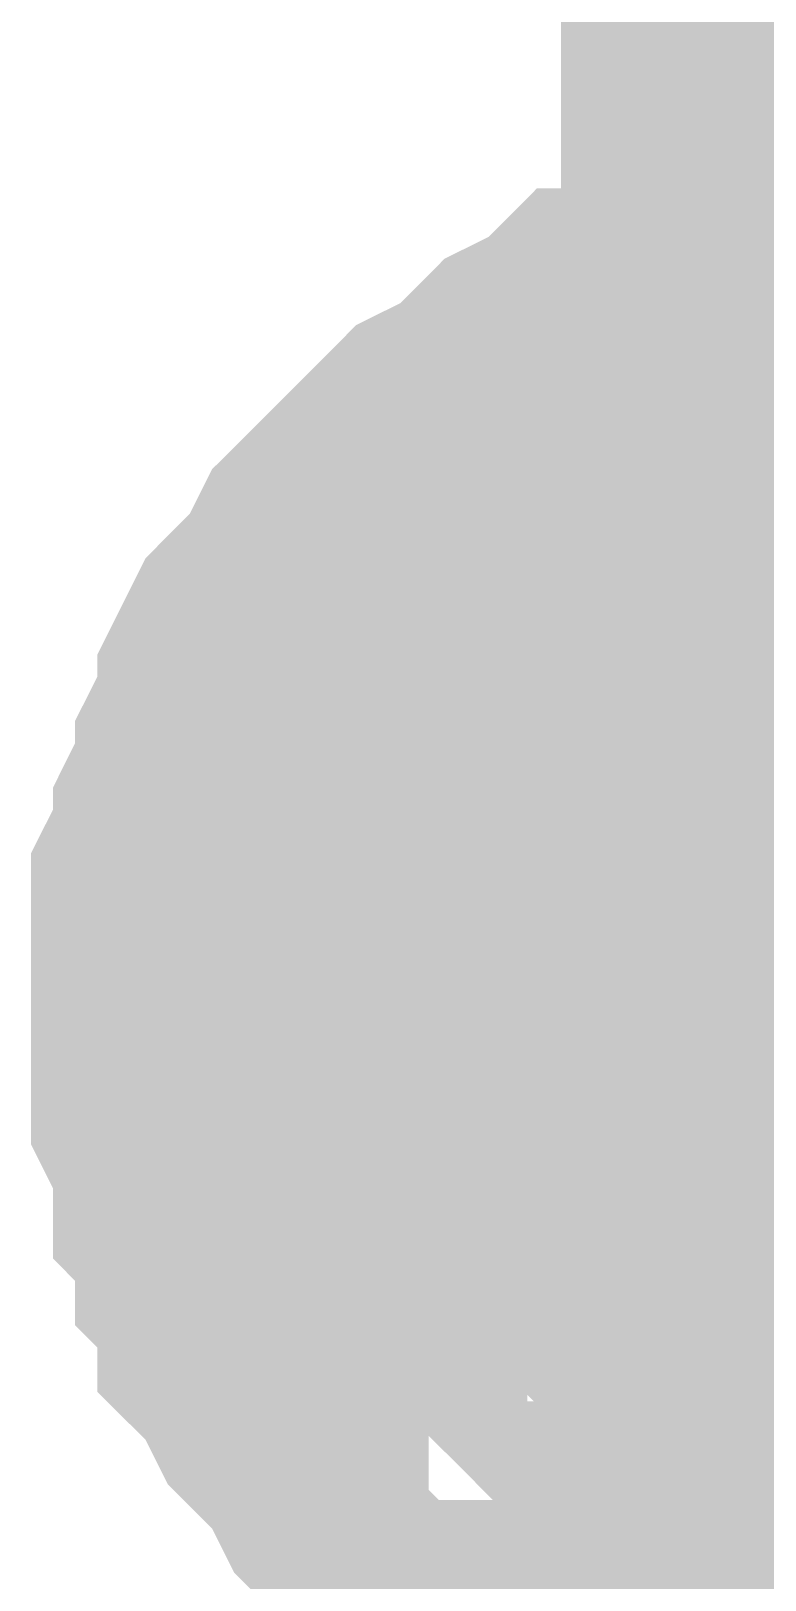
# Model space of a CAD drawing. Header units: inches. Extents: x 0 to 841, y 0 to 594.
# Drawn here: x 694.088 to 694.834, y 246.91 to 248.484 of the extents above; entities that cross this region are included whole.
import ezdxf

# ---------------------------------------------------------------- set-up
doc = ezdxf.new("R2010")
doc.units = ezdxf.units.IN
doc.layers.add('Sheet', color=255, linetype='Continuous')

msp = doc.modelspace()

# ---------------------------------------------------------------- linework, layer by layer
at = {"layer": 'Sheet'}
for points in [[(695.0018, 247.5, 0.7493, 0.7493, 0), (695.0018, 252.4859, 0.7493, 0.7493, 0)], [(694.2382, 247.5, 0.2997, 0.2997, 0), (694.2382, 247.5449, 0.2997, 0.2997, 0), (694.2382, 247.5674, 0.2997, 0.2997, 0), (694.2382, 247.6123, 0.2997, 0.2997, 0), (694.2607, 247.6572, 0.2997, 0.2997, 0), (694.2607, 247.6797, 0.2997, 0.2997, 0), (694.2831, 247.7246, 0.2997, 0.2997, 0), (694.2831, 247.7471, 0.2997, 0.2997, 0), (694.3056, 247.792, 0.2997, 0.2997, 0), (694.3056, 247.8144, 0.2997, 0.2997, 0), (694.3281, 247.8593, 0.2997, 0.2997, 0), (694.3505, 247.8818, 0.2997, 0.2997, 0), (694.373, 247.9043, 0.2997, 0.2997, 0), (694.3954, 247.9492, 0.2997, 0.2997, 0), (694.4179, 247.9716, 0.2997, 0.2997, 0), (694.4403, 247.9941, 0.2997, 0.2997, 0), (694.4628, 248.0166, 0.2997, 0.2997, 0), (694.4853, 248.039, 0.2997, 0.2997, 0), (694.5077, 248.0615, 0.2997, 0.2997, 0), (694.5526, 248.0839, 0.2997, 0.2997, 0), (694.5751, 248.1064, 0.2997, 0.2997, 0), (694.5975, 248.1289, 0.2997, 0.2997, 0), (694.6425, 248.1513, 0.2997, 0.2997, 0), (694.6649, 248.1738, 0.2997, 0.2997, 0), (694.7098, 248.1738, 0.2997, 0.2997, 0), (694.7323, 248.1962, 0.2997, 0.2997, 0), (694.7772, 248.1962, 0.2997, 0.2997, 0), (694.7997, 248.2187, 0.2997, 0.2997, 0), (694.8446, 248.2187, 0.2997, 0.2997, 0), (694.8895, 248.2412, 0.2997, 0.2997, 0), (694.912, 248.2412, 0.2997, 0.2997, 0), (694.9569, 248.2412, 0.2997, 0.2997, 0), (695.0018, 248.2412, 0.2997, 0.2997, 0)], [(694.2382, 247.5, 0.2997, 0.2997, 0), (694.2382, 247.5449, 0.2997, 0.2997, 0), (694.2382, 247.5674, 0.2997, 0.2997, 0), (694.2382, 247.6123, 0.2997, 0.2997, 0), (694.2607, 247.6572, 0.2997, 0.2997, 0), (694.2607, 247.6797, 0.2997, 0.2997, 0), (694.2831, 247.7246, 0.2997, 0.2997, 0), (694.2831, 247.7471, 0.2997, 0.2997, 0), (694.3056, 247.792, 0.2997, 0.2997, 0), (694.3056, 247.8144, 0.2997, 0.2997, 0), (694.3281, 247.8593, 0.2997, 0.2997, 0), (694.3505, 247.8818, 0.2997, 0.2997, 0), (694.373, 247.9043, 0.2997, 0.2997, 0), (694.3954, 247.9492, 0.2997, 0.2997, 0), (694.4179, 247.9716, 0.2997, 0.2997, 0), (694.4403, 247.9941, 0.2997, 0.2997, 0), (694.4628, 248.0166, 0.2997, 0.2997, 0), (694.4853, 248.039, 0.2997, 0.2997, 0), (694.5077, 248.0615, 0.2997, 0.2997, 0), (694.5526, 248.0839, 0.2997, 0.2997, 0), (694.5751, 248.1064, 0.2997, 0.2997, 0), (694.5975, 248.1289, 0.2997, 0.2997, 0), (694.6425, 248.1513, 0.2997, 0.2997, 0), (694.6649, 248.1738, 0.2997, 0.2997, 0), (694.7098, 248.1738, 0.2997, 0.2997, 0), (694.7323, 248.1962, 0.2997, 0.2997, 0), (694.7772, 248.1962, 0.2997, 0.2997, 0), (694.7997, 248.2187, 0.2997, 0.2997, 0), (694.8446, 248.2187, 0.2997, 0.2997, 0), (694.8895, 248.2412, 0.2997, 0.2997, 0), (694.912, 248.2412, 0.2997, 0.2997, 0), (694.9569, 248.2412, 0.2997, 0.2997, 0), (695.0018, 248.2412, 0.2997, 0.2997, 0)], [(694.2382, 247.5, 0.2997, 0.2997, 0), (694.2382, 247.5449, 0.2997, 0.2997, 0), (694.2382, 247.5674, 0.2997, 0.2997, 0), (694.2382, 247.6123, 0.2997, 0.2997, 0), (694.2607, 247.6572, 0.2997, 0.2997, 0), (694.2607, 247.6797, 0.2997, 0.2997, 0), (694.2831, 247.7246, 0.2997, 0.2997, 0), (694.2831, 247.7471, 0.2997, 0.2997, 0), (694.3056, 247.792, 0.2997, 0.2997, 0), (694.3056, 247.8144, 0.2997, 0.2997, 0), (694.3281, 247.8593, 0.2997, 0.2997, 0), (694.3505, 247.8818, 0.2997, 0.2997, 0), (694.373, 247.9043, 0.2997, 0.2997, 0), (694.3954, 247.9492, 0.2997, 0.2997, 0), (694.4179, 247.9716, 0.2997, 0.2997, 0), (694.4403, 247.9941, 0.2997, 0.2997, 0), (694.4628, 248.0166, 0.2997, 0.2997, 0), (694.4853, 248.039, 0.2997, 0.2997, 0), (694.5077, 248.0615, 0.2997, 0.2997, 0), (694.5526, 248.0839, 0.2997, 0.2997, 0), (694.5751, 248.1064, 0.2997, 0.2997, 0), (694.5975, 248.1289, 0.2997, 0.2997, 0), (694.6425, 248.1513, 0.2997, 0.2997, 0), (694.6649, 248.1738, 0.2997, 0.2997, 0), (694.7098, 248.1738, 0.2997, 0.2997, 0), (694.7323, 248.1962, 0.2997, 0.2997, 0), (694.7772, 248.1962, 0.2997, 0.2997, 0), (694.7997, 248.2187, 0.2997, 0.2997, 0), (694.8446, 248.2187, 0.2997, 0.2997, 0), (694.8895, 248.2412, 0.2997, 0.2997, 0), (694.912, 248.2412, 0.2997, 0.2997, 0), (694.9569, 248.2412, 0.2997, 0.2997, 0), (695.0018, 248.2412, 0.2997, 0.2997, 0)], [(694.2382, 247.5, 0.0991, 0.0991, 0), (694.2382, 247.5449, 0.0991, 0.0991, 0), (694.2382, 247.5674, 0.0991, 0.0991, 0), (694.2382, 247.6123, 0.0991, 0.0991, 0), (694.2607, 247.6572, 0.0991, 0.0991, 0), (694.2607, 247.6797, 0.0991, 0.0991, 0), (694.2831, 247.7246, 0.0991, 0.0991, 0), (694.2831, 247.7471, 0.0991, 0.0991, 0), (694.3056, 247.792, 0.0991, 0.0991, 0), (694.3056, 247.8144, 0.0991, 0.0991, 0), (694.3281, 247.8593, 0.0991, 0.0991, 0), (694.3505, 247.8818, 0.0991, 0.0991, 0), (694.373, 247.9043, 0.0991, 0.0991, 0), (694.3954, 247.9492, 0.0991, 0.0991, 0), (694.4179, 247.9716, 0.0991, 0.0991, 0), (694.4403, 247.9941, 0.0991, 0.0991, 0), (694.4628, 248.0166, 0.0991, 0.0991, 0), (694.4853, 248.039, 0.0991, 0.0991, 0), (694.5077, 248.0615, 0.0991, 0.0991, 0), (694.5526, 248.0839, 0.0991, 0.0991, 0), (694.5751, 248.1064, 0.0991, 0.0991, 0), (694.5975, 248.1289, 0.0991, 0.0991, 0), (694.6425, 248.1513, 0.0991, 0.0991, 0), (694.6649, 248.1738, 0.0991, 0.0991, 0), (694.7098, 248.1738, 0.0991, 0.0991, 0), (694.7323, 248.1962, 0.0991, 0.0991, 0), (694.7772, 248.1962, 0.0991, 0.0991, 0), (694.7997, 248.2187, 0.0991, 0.0991, 0), (694.8446, 248.2187, 0.0991, 0.0991, 0), (694.8895, 248.2412, 0.0991, 0.0991, 0)], [(694.2382, 247.5, 0.0991, 0.0991, 0), (694.2382, 247.5449, 0.0991, 0.0991, 0), (694.2382, 247.5674, 0.0991, 0.0991, 0), (694.2382, 247.6123, 0.0991, 0.0991, 0), (694.2607, 247.6572, 0.0991, 0.0991, 0), (694.2607, 247.6797, 0.0991, 0.0991, 0), (694.2831, 247.7246, 0.0991, 0.0991, 0), (694.2831, 247.7471, 0.0991, 0.0991, 0), (694.3056, 247.792, 0.0991, 0.0991, 0), (694.3056, 247.8144, 0.0991, 0.0991, 0), (694.3281, 247.8593, 0.0991, 0.0991, 0), (694.3505, 247.8818, 0.0991, 0.0991, 0), (694.373, 247.9043, 0.0991, 0.0991, 0), (694.3954, 247.9492, 0.0991, 0.0991, 0), (694.4179, 247.9716, 0.0991, 0.0991, 0), (694.4403, 247.9941, 0.0991, 0.0991, 0), (694.4628, 248.0166, 0.0991, 0.0991, 0), (694.4853, 248.039, 0.0991, 0.0991, 0), (694.5077, 248.0615, 0.0991, 0.0991, 0), (694.5526, 248.0839, 0.0991, 0.0991, 0), (694.5751, 248.1064, 0.0991, 0.0991, 0), (694.5975, 248.1289, 0.0991, 0.0991, 0), (694.6425, 248.1513, 0.0991, 0.0991, 0), (694.6649, 248.1738, 0.0991, 0.0991, 0), (694.7098, 248.1738, 0.0991, 0.0991, 0), (694.7323, 248.1962, 0.0991, 0.0991, 0), (694.7772, 248.1962, 0.0991, 0.0991, 0), (694.7997, 248.2187, 0.0991, 0.0991, 0), (694.8446, 248.2187, 0.0991, 0.0991, 0), (694.8895, 248.2412, 0.0991, 0.0991, 0)], [(694.2382, 247.5, 0.0991, 0.0991, 0), (694.2382, 247.5449, 0.0991, 0.0991, 0), (694.2382, 247.5674, 0.0991, 0.0991, 0), (694.2382, 247.6123, 0.0991, 0.0991, 0), (694.2607, 247.6572, 0.0991, 0.0991, 0), (694.2607, 247.6797, 0.0991, 0.0991, 0), (694.2831, 247.7246, 0.0991, 0.0991, 0), (694.2831, 247.7471, 0.0991, 0.0991, 0), (694.3056, 247.792, 0.0991, 0.0991, 0), (694.3056, 247.8144, 0.0991, 0.0991, 0), (694.3281, 247.8593, 0.0991, 0.0991, 0), (694.3505, 247.8818, 0.0991, 0.0991, 0), (694.373, 247.9043, 0.0991, 0.0991, 0), (694.3954, 247.9492, 0.0991, 0.0991, 0), (694.4179, 247.9716, 0.0991, 0.0991, 0), (694.4403, 247.9941, 0.0991, 0.0991, 0), (694.4628, 248.0166, 0.0991, 0.0991, 0), (694.4853, 248.039, 0.0991, 0.0991, 0), (694.5077, 248.0615, 0.0991, 0.0991, 0), (694.5526, 248.0839, 0.0991, 0.0991, 0), (694.5751, 248.1064, 0.0991, 0.0991, 0), (694.5975, 248.1289, 0.0991, 0.0991, 0), (694.6425, 248.1513, 0.0991, 0.0991, 0), (694.6649, 248.1738, 0.0991, 0.0991, 0), (694.7098, 248.1738, 0.0991, 0.0991, 0), (694.7323, 248.1962, 0.0991, 0.0991, 0), (694.7772, 248.1962, 0.0991, 0.0991, 0), (694.7997, 248.2187, 0.0991, 0.0991, 0), (694.8446, 248.2187, 0.0991, 0.0991, 0), (694.8895, 248.2412, 0.0991, 0.0991, 0)], [(694.4853, 247.5, 0.2997, 0.2997, 0), (694.4853, 247.5225, 0.2997, 0.2997, 0), (694.4853, 247.5449, 0.2997, 0.2997, 0), (694.4853, 247.5674, 0.2997, 0.2997, 0), (694.4853, 247.5898, 0.2997, 0.2997, 0), (694.5077, 247.6123, 0.2997, 0.2997, 0), (694.5077, 247.6348, 0.2997, 0.2997, 0), (694.5077, 247.6797, 0.2997, 0.2997, 0), (694.5302, 247.6797, 0.2997, 0.2997, 0), (694.5302, 247.7021, 0.2997, 0.2997, 0), (694.5526, 247.7246, 0.2997, 0.2997, 0), (694.5526, 247.7471, 0.2997, 0.2997, 0), (694.5751, 247.7695, 0.2997, 0.2997, 0), (694.5751, 247.792, 0.2997, 0.2997, 0), (694.5975, 247.8144, 0.2997, 0.2997, 0), (694.62, 247.8369, 0.2997, 0.2997, 0), (694.6425, 247.8593, 0.2997, 0.2997, 0), (694.6425, 247.8593, 0.2997, 0.2997, 0), (694.6649, 247.8818, 0.2997, 0.2997, 0), (694.6874, 247.9043, 0.2997, 0.2997, 0), (694.7098, 247.9043, 0.2997, 0.2997, 0), (694.7323, 247.9267, 0.2997, 0.2997, 0), (694.7548, 247.9267, 0.2997, 0.2997, 0), (694.7772, 247.9492, 0.2997, 0.2997, 0), (694.7997, 247.9492, 0.2997, 0.2997, 0), (694.8221, 247.9716, 0.2997, 0.2997, 0), (694.8446, 247.9716, 0.2997, 0.2997, 0), (694.867, 247.9716, 0.2997, 0.2997, 0), (694.8895, 247.9941, 0.2997, 0.2997, 0), (694.912, 247.9941, 0.2997, 0.2997, 0), (694.9569, 247.9941, 0.2997, 0.2997, 0), (694.9793, 247.9941, 0.2997, 0.2997, 0), (695.0018, 247.9941, 0.2997, 0.2997, 0)], [(694.4853, 247.5, 0.2997, 0.2997, 0), (694.4853, 247.5225, 0.2997, 0.2997, 0), (694.4853, 247.5449, 0.2997, 0.2997, 0), (694.4853, 247.5674, 0.2997, 0.2997, 0), (694.4853, 247.5898, 0.2997, 0.2997, 0), (694.5077, 247.6123, 0.2997, 0.2997, 0), (694.5077, 247.6348, 0.2997, 0.2997, 0), (694.5077, 247.6797, 0.2997, 0.2997, 0), (694.5302, 247.6797, 0.2997, 0.2997, 0), (694.5302, 247.7021, 0.2997, 0.2997, 0), (694.5526, 247.7246, 0.2997, 0.2997, 0), (694.5526, 247.7471, 0.2997, 0.2997, 0), (694.5751, 247.7695, 0.2997, 0.2997, 0), (694.5751, 247.792, 0.2997, 0.2997, 0), (694.5975, 247.8144, 0.2997, 0.2997, 0), (694.62, 247.8369, 0.2997, 0.2997, 0), (694.6425, 247.8593, 0.2997, 0.2997, 0), (694.6425, 247.8593, 0.2997, 0.2997, 0), (694.6649, 247.8818, 0.2997, 0.2997, 0), (694.6874, 247.9043, 0.2997, 0.2997, 0), (694.7098, 247.9043, 0.2997, 0.2997, 0), (694.7323, 247.9267, 0.2997, 0.2997, 0), (694.7548, 247.9267, 0.2997, 0.2997, 0), (694.7772, 247.9492, 0.2997, 0.2997, 0), (694.7997, 247.9492, 0.2997, 0.2997, 0), (694.8221, 247.9716, 0.2997, 0.2997, 0), (694.8446, 247.9716, 0.2997, 0.2997, 0), (694.867, 247.9716, 0.2997, 0.2997, 0), (694.8895, 247.9941, 0.2997, 0.2997, 0), (694.912, 247.9941, 0.2997, 0.2997, 0), (694.9569, 247.9941, 0.2997, 0.2997, 0), (694.9793, 247.9941, 0.2997, 0.2997, 0), (695.0018, 247.9941, 0.2997, 0.2997, 0)], [(694.4853, 247.5, 0.2997, 0.2997, 0), (694.4853, 247.5225, 0.2997, 0.2997, 0), (694.4853, 247.5449, 0.2997, 0.2997, 0), (694.4853, 247.5674, 0.2997, 0.2997, 0), (694.4853, 247.5898, 0.2997, 0.2997, 0), (694.5077, 247.6123, 0.2997, 0.2997, 0), (694.5077, 247.6348, 0.2997, 0.2997, 0), (694.5077, 247.6797, 0.2997, 0.2997, 0), (694.5302, 247.6797, 0.2997, 0.2997, 0), (694.5302, 247.7021, 0.2997, 0.2997, 0), (694.5526, 247.7246, 0.2997, 0.2997, 0), (694.5526, 247.7471, 0.2997, 0.2997, 0), (694.5751, 247.7695, 0.2997, 0.2997, 0), (694.5751, 247.792, 0.2997, 0.2997, 0), (694.5975, 247.8144, 0.2997, 0.2997, 0), (694.62, 247.8369, 0.2997, 0.2997, 0), (694.6425, 247.8593, 0.2997, 0.2997, 0), (694.6425, 247.8593, 0.2997, 0.2997, 0), (694.6649, 247.8818, 0.2997, 0.2997, 0), (694.6874, 247.9043, 0.2997, 0.2997, 0), (694.7098, 247.9043, 0.2997, 0.2997, 0), (694.7323, 247.9267, 0.2997, 0.2997, 0), (694.7548, 247.9267, 0.2997, 0.2997, 0), (694.7772, 247.9492, 0.2997, 0.2997, 0), (694.7997, 247.9492, 0.2997, 0.2997, 0), (694.8221, 247.9716, 0.2997, 0.2997, 0), (694.8446, 247.9716, 0.2997, 0.2997, 0), (694.867, 247.9716, 0.2997, 0.2997, 0), (694.8895, 247.9941, 0.2997, 0.2997, 0), (694.912, 247.9941, 0.2997, 0.2997, 0), (694.9569, 247.9941, 0.2997, 0.2997, 0), (694.9793, 247.9941, 0.2997, 0.2997, 0), (695.0018, 247.9941, 0.2997, 0.2997, 0)], [(694.4853, 247.5, 0.0991, 0.0991, 0), (694.4853, 247.5225, 0.0991, 0.0991, 0), (694.4853, 247.5449, 0.0991, 0.0991, 0), (694.4853, 247.5674, 0.0991, 0.0991, 0), (694.4853, 247.5898, 0.0991, 0.0991, 0), (694.5077, 247.6123, 0.0991, 0.0991, 0), (694.5077, 247.6348, 0.0991, 0.0991, 0), (694.5077, 247.6797, 0.0991, 0.0991, 0), (694.5302, 247.6797, 0.0991, 0.0991, 0), (694.5302, 247.7021, 0.0991, 0.0991, 0), (694.5526, 247.7246, 0.0991, 0.0991, 0), (694.5526, 247.7471, 0.0991, 0.0991, 0), (694.5751, 247.7695, 0.0991, 0.0991, 0), (694.5751, 247.792, 0.0991, 0.0991, 0), (694.5975, 247.8144, 0.0991, 0.0991, 0), (694.62, 247.8369, 0.0991, 0.0991, 0), (694.6425, 247.8593, 0.0991, 0.0991, 0), (694.6425, 247.8593, 0.0991, 0.0991, 0), (694.6649, 247.8818, 0.0991, 0.0991, 0), (694.6874, 247.9043, 0.0991, 0.0991, 0), (694.7098, 247.9043, 0.0991, 0.0991, 0), (694.7323, 247.9267, 0.0991, 0.0991, 0), (694.7548, 247.9267, 0.0991, 0.0991, 0), (694.7772, 247.9492, 0.0991, 0.0991, 0), (694.7997, 247.9492, 0.0991, 0.0991, 0), (694.8221, 247.9716, 0.0991, 0.0991, 0), (694.8446, 247.9716, 0.0991, 0.0991, 0), (694.867, 247.9716, 0.0991, 0.0991, 0), (694.8895, 247.9941, 0.0991, 0.0991, 0)], [(694.4853, 247.5, 0.0991, 0.0991, 0), (694.4853, 247.5225, 0.0991, 0.0991, 0), (694.4853, 247.5449, 0.0991, 0.0991, 0), (694.4853, 247.5674, 0.0991, 0.0991, 0), (694.4853, 247.5898, 0.0991, 0.0991, 0), (694.5077, 247.6123, 0.0991, 0.0991, 0), (694.5077, 247.6348, 0.0991, 0.0991, 0), (694.5077, 247.6797, 0.0991, 0.0991, 0), (694.5302, 247.6797, 0.0991, 0.0991, 0), (694.5302, 247.7021, 0.0991, 0.0991, 0), (694.5526, 247.7246, 0.0991, 0.0991, 0), (694.5526, 247.7471, 0.0991, 0.0991, 0), (694.5751, 247.7695, 0.0991, 0.0991, 0), (694.5751, 247.792, 0.0991, 0.0991, 0), (694.5975, 247.8144, 0.0991, 0.0991, 0), (694.62, 247.8369, 0.0991, 0.0991, 0), (694.6425, 247.8593, 0.0991, 0.0991, 0), (694.6425, 247.8593, 0.0991, 0.0991, 0), (694.6649, 247.8818, 0.0991, 0.0991, 0), (694.6874, 247.9043, 0.0991, 0.0991, 0), (694.7098, 247.9043, 0.0991, 0.0991, 0), (694.7323, 247.9267, 0.0991, 0.0991, 0), (694.7548, 247.9267, 0.0991, 0.0991, 0), (694.7772, 247.9492, 0.0991, 0.0991, 0), (694.7997, 247.9492, 0.0991, 0.0991, 0), (694.8221, 247.9716, 0.0991, 0.0991, 0), (694.8446, 247.9716, 0.0991, 0.0991, 0), (694.867, 247.9716, 0.0991, 0.0991, 0), (694.8895, 247.9941, 0.0991, 0.0991, 0)], [(694.4853, 247.5, 0.0991, 0.0991, 0), (694.4853, 247.5225, 0.0991, 0.0991, 0), (694.4853, 247.5449, 0.0991, 0.0991, 0), (694.4853, 247.5674, 0.0991, 0.0991, 0), (694.4853, 247.5898, 0.0991, 0.0991, 0), (694.5077, 247.6123, 0.0991, 0.0991, 0), (694.5077, 247.6348, 0.0991, 0.0991, 0), (694.5077, 247.6797, 0.0991, 0.0991, 0), (694.5302, 247.6797, 0.0991, 0.0991, 0), (694.5302, 247.7021, 0.0991, 0.0991, 0), (694.5526, 247.7246, 0.0991, 0.0991, 0), (694.5526, 247.7471, 0.0991, 0.0991, 0), (694.5751, 247.7695, 0.0991, 0.0991, 0), (694.5751, 247.792, 0.0991, 0.0991, 0), (694.5975, 247.8144, 0.0991, 0.0991, 0), (694.62, 247.8369, 0.0991, 0.0991, 0), (694.6425, 247.8593, 0.0991, 0.0991, 0), (694.6425, 247.8593, 0.0991, 0.0991, 0), (694.6649, 247.8818, 0.0991, 0.0991, 0), (694.6874, 247.9043, 0.0991, 0.0991, 0), (694.7098, 247.9043, 0.0991, 0.0991, 0), (694.7323, 247.9267, 0.0991, 0.0991, 0), (694.7548, 247.9267, 0.0991, 0.0991, 0), (694.7772, 247.9492, 0.0991, 0.0991, 0), (694.7997, 247.9492, 0.0991, 0.0991, 0), (694.8221, 247.9716, 0.0991, 0.0991, 0), (694.8446, 247.9716, 0.0991, 0.0991, 0), (694.867, 247.9716, 0.0991, 0.0991, 0), (694.8895, 247.9941, 0.0991, 0.0991, 0)], [(695.0018, 247.5, 0.7493, 0.7493, 0), (699.9874, 247.5, 0.7493, 0.7493, 0), (699.9874, 247.5, 0.7493, 0.7493, 0)], [(695.0018, 242.4916, 0.7493, 0.7493, 0), (695.0018, 247.5, 0.7493, 0.7493, 0)], [(694.7997, 246.7588, 0.2997, 0.2997, 0), (694.7772, 246.7813, 0.2997, 0.2997, 0), (694.7323, 246.7813, 0.2997, 0.2997, 0), (694.7098, 246.8038, 0.2997, 0.2997, 0), (694.6649, 246.8038, 0.2997, 0.2997, 0), (694.6425, 246.8262, 0.2997, 0.2997, 0), (694.5975, 246.8487, 0.2997, 0.2997, 0), (694.5751, 246.8711, 0.2997, 0.2997, 0), (694.5526, 246.8936, 0.2997, 0.2997, 0), (694.5077, 246.9161, 0.2997, 0.2997, 0), (694.4853, 246.9385, 0.2997, 0.2997, 0), (694.4628, 246.961, 0.2997, 0.2997, 0), (694.4403, 246.9834, 0.2997, 0.2997, 0), (694.4179, 247.0059, 0.2997, 0.2997, 0), (694.3954, 247.0508, 0.2997, 0.2997, 0), (694.373, 247.0733, 0.2997, 0.2997, 0), (694.3505, 247.0957, 0.2997, 0.2997, 0), (694.3281, 247.1407, 0.2997, 0.2997, 0), (694.3056, 247.1631, 0.2997, 0.2997, 0), (694.3056, 247.208, 0.2997, 0.2997, 0), (694.2831, 247.2305, 0.2997, 0.2997, 0), (694.2831, 247.2754, 0.2997, 0.2997, 0), (694.2607, 247.2979, 0.2997, 0.2997, 0), (694.2607, 247.3428, 0.2997, 0.2997, 0), (694.2382, 247.3877, 0.2997, 0.2997, 0), (694.2382, 247.4102, 0.2997, 0.2997, 0), (694.2382, 247.4551, 0.2997, 0.2997, 0), (694.2382, 247.5, 0.2997, 0.2997, 0)], [(694.2382, 247.5, 0.2997, 0.2997, 0), (694.2382, 247.5, 0.2997, 0.2997, 0)], [(694.7997, 246.7588, 0.2997, 0.2997, 0), (694.7772, 246.7813, 0.2997, 0.2997, 0), (694.7323, 246.7813, 0.2997, 0.2997, 0), (694.7098, 246.8038, 0.2997, 0.2997, 0), (694.6649, 246.8038, 0.2997, 0.2997, 0), (694.6425, 246.8262, 0.2997, 0.2997, 0), (694.5975, 246.8487, 0.2997, 0.2997, 0), (694.5751, 246.8711, 0.2997, 0.2997, 0), (694.5526, 246.8936, 0.2997, 0.2997, 0), (694.5077, 246.9161, 0.2997, 0.2997, 0), (694.4853, 246.9385, 0.2997, 0.2997, 0), (694.4628, 246.961, 0.2997, 0.2997, 0), (694.4403, 246.9834, 0.2997, 0.2997, 0), (694.4179, 247.0059, 0.2997, 0.2997, 0), (694.3954, 247.0508, 0.2997, 0.2997, 0), (694.373, 247.0733, 0.2997, 0.2997, 0), (694.3505, 247.0957, 0.2997, 0.2997, 0), (694.3281, 247.1407, 0.2997, 0.2997, 0), (694.3056, 247.1631, 0.2997, 0.2997, 0), (694.3056, 247.208, 0.2997, 0.2997, 0), (694.2831, 247.2305, 0.2997, 0.2997, 0), (694.2831, 247.2754, 0.2997, 0.2997, 0), (694.2607, 247.2979, 0.2997, 0.2997, 0), (694.2607, 247.3428, 0.2997, 0.2997, 0), (694.2382, 247.3877, 0.2997, 0.2997, 0), (694.2382, 247.4102, 0.2997, 0.2997, 0), (694.2382, 247.4551, 0.2997, 0.2997, 0), (694.2382, 247.5, 0.2997, 0.2997, 0)], [(694.2382, 247.5, 0.2997, 0.2997, 0), (694.2382, 247.5, 0.2997, 0.2997, 0)], [(694.7997, 246.7588, 0.2997, 0.2997, 0), (694.7772, 246.7813, 0.2997, 0.2997, 0), (694.7323, 246.7813, 0.2997, 0.2997, 0), (694.7098, 246.8038, 0.2997, 0.2997, 0), (694.6649, 246.8038, 0.2997, 0.2997, 0), (694.6425, 246.8262, 0.2997, 0.2997, 0), (694.5975, 246.8487, 0.2997, 0.2997, 0), (694.5751, 246.8711, 0.2997, 0.2997, 0), (694.5526, 246.8936, 0.2997, 0.2997, 0), (694.5077, 246.9161, 0.2997, 0.2997, 0), (694.4853, 246.9385, 0.2997, 0.2997, 0), (694.4628, 246.961, 0.2997, 0.2997, 0), (694.4403, 246.9834, 0.2997, 0.2997, 0), (694.4179, 247.0059, 0.2997, 0.2997, 0), (694.3954, 247.0508, 0.2997, 0.2997, 0), (694.373, 247.0733, 0.2997, 0.2997, 0), (694.3505, 247.0957, 0.2997, 0.2997, 0), (694.3281, 247.1407, 0.2997, 0.2997, 0), (694.3056, 247.1631, 0.2997, 0.2997, 0), (694.3056, 247.208, 0.2997, 0.2997, 0), (694.2831, 247.2305, 0.2997, 0.2997, 0), (694.2831, 247.2754, 0.2997, 0.2997, 0), (694.2607, 247.2979, 0.2997, 0.2997, 0), (694.2607, 247.3428, 0.2997, 0.2997, 0), (694.2382, 247.3877, 0.2997, 0.2997, 0), (694.2382, 247.4102, 0.2997, 0.2997, 0), (694.2382, 247.4551, 0.2997, 0.2997, 0), (694.2382, 247.5, 0.2997, 0.2997, 0)], [(694.2382, 247.5, 0.2997, 0.2997, 0), (694.2382, 247.5, 0.2997, 0.2997, 0)], [(695.0018, 246.9834, 0.2997, 0.2997, 0), (694.9793, 246.9834, 0.2997, 0.2997, 0), (694.9569, 246.9834, 0.2997, 0.2997, 0), (694.912, 246.9834, 0.2997, 0.2997, 0), (694.8895, 246.9834, 0.2997, 0.2997, 0), (694.867, 247.0059, 0.2997, 0.2997, 0), (694.8446, 247.0059, 0.2997, 0.2997, 0), (694.8221, 247.0059, 0.2997, 0.2997, 0), (694.7997, 247.0284, 0.2997, 0.2997, 0), (694.7772, 247.0284, 0.2997, 0.2997, 0), (694.7548, 247.0508, 0.2997, 0.2997, 0), (694.7323, 247.0508, 0.2997, 0.2997, 0), (694.7098, 247.0733, 0.2997, 0.2997, 0), (694.6874, 247.0733, 0.2997, 0.2997, 0), (694.6649, 247.0957, 0.2997, 0.2997, 0), (694.6425, 247.1182, 0.2997, 0.2997, 0), (694.6425, 247.1407, 0.2997, 0.2997, 0), (694.62, 247.1407, 0.2997, 0.2997, 0), (694.5975, 247.1631, 0.2997, 0.2997, 0), (694.5751, 247.1856, 0.2997, 0.2997, 0), (694.5751, 247.208, 0.2997, 0.2997, 0), (694.5526, 247.2305, 0.2997, 0.2997, 0), (694.5526, 247.2529, 0.2997, 0.2997, 0), (694.5302, 247.2754, 0.2997, 0.2997, 0), (694.5302, 247.2979, 0.2997, 0.2997, 0), (694.5077, 247.3203, 0.2997, 0.2997, 0), (694.5077, 247.3428, 0.2997, 0.2997, 0), (694.5077, 247.3652, 0.2997, 0.2997, 0), (694.4853, 247.3877, 0.2997, 0.2997, 0), (694.4853, 247.4102, 0.2997, 0.2997, 0), (694.4853, 247.4551, 0.2997, 0.2997, 0), (694.4853, 247.4775, 0.2997, 0.2997, 0), (694.4853, 247.5, 0.2997, 0.2997, 0)], [(694.4853, 247.5, 0.2997, 0.2997, 0), (694.4853, 247.5, 0.2997, 0.2997, 0)], [(695.0018, 246.9834, 0.2997, 0.2997, 0), (694.9793, 246.9834, 0.2997, 0.2997, 0), (694.9569, 246.9834, 0.2997, 0.2997, 0), (694.912, 246.9834, 0.2997, 0.2997, 0), (694.8895, 246.9834, 0.2997, 0.2997, 0), (694.867, 247.0059, 0.2997, 0.2997, 0), (694.8446, 247.0059, 0.2997, 0.2997, 0), (694.8221, 247.0059, 0.2997, 0.2997, 0), (694.7997, 247.0284, 0.2997, 0.2997, 0), (694.7772, 247.0284, 0.2997, 0.2997, 0), (694.7548, 247.0508, 0.2997, 0.2997, 0), (694.7323, 247.0508, 0.2997, 0.2997, 0), (694.7098, 247.0733, 0.2997, 0.2997, 0), (694.6874, 247.0733, 0.2997, 0.2997, 0), (694.6649, 247.0957, 0.2997, 0.2997, 0), (694.6425, 247.1182, 0.2997, 0.2997, 0), (694.6425, 247.1407, 0.2997, 0.2997, 0), (694.62, 247.1407, 0.2997, 0.2997, 0), (694.5975, 247.1631, 0.2997, 0.2997, 0), (694.5751, 247.1856, 0.2997, 0.2997, 0), (694.5751, 247.208, 0.2997, 0.2997, 0), (694.5526, 247.2305, 0.2997, 0.2997, 0), (694.5526, 247.2529, 0.2997, 0.2997, 0), (694.5302, 247.2754, 0.2997, 0.2997, 0), (694.5302, 247.2979, 0.2997, 0.2997, 0), (694.5077, 247.3203, 0.2997, 0.2997, 0), (694.5077, 247.3428, 0.2997, 0.2997, 0), (694.5077, 247.3652, 0.2997, 0.2997, 0), (694.4853, 247.3877, 0.2997, 0.2997, 0), (694.4853, 247.4102, 0.2997, 0.2997, 0), (694.4853, 247.4551, 0.2997, 0.2997, 0), (694.4853, 247.4775, 0.2997, 0.2997, 0), (694.4853, 247.5, 0.2997, 0.2997, 0)], [(694.4853, 247.5, 0.2997, 0.2997, 0), (694.4853, 247.5, 0.2997, 0.2997, 0)], [(695.0018, 246.9834, 0.2997, 0.2997, 0), (694.9793, 246.9834, 0.2997, 0.2997, 0), (694.9569, 246.9834, 0.2997, 0.2997, 0), (694.912, 246.9834, 0.2997, 0.2997, 0), (694.8895, 246.9834, 0.2997, 0.2997, 0), (694.867, 247.0059, 0.2997, 0.2997, 0), (694.8446, 247.0059, 0.2997, 0.2997, 0), (694.8221, 247.0059, 0.2997, 0.2997, 0), (694.7997, 247.0284, 0.2997, 0.2997, 0), (694.7772, 247.0284, 0.2997, 0.2997, 0), (694.7548, 247.0508, 0.2997, 0.2997, 0), (694.7323, 247.0508, 0.2997, 0.2997, 0), (694.7098, 247.0733, 0.2997, 0.2997, 0), (694.6874, 247.0733, 0.2997, 0.2997, 0), (694.6649, 247.0957, 0.2997, 0.2997, 0), (694.6425, 247.1182, 0.2997, 0.2997, 0), (694.6425, 247.1407, 0.2997, 0.2997, 0), (694.62, 247.1407, 0.2997, 0.2997, 0), (694.5975, 247.1631, 0.2997, 0.2997, 0), (694.5751, 247.1856, 0.2997, 0.2997, 0), (694.5751, 247.208, 0.2997, 0.2997, 0), (694.5526, 247.2305, 0.2997, 0.2997, 0), (694.5526, 247.2529, 0.2997, 0.2997, 0), (694.5302, 247.2754, 0.2997, 0.2997, 0), (694.5302, 247.2979, 0.2997, 0.2997, 0), (694.5077, 247.3203, 0.2997, 0.2997, 0), (694.5077, 247.3428, 0.2997, 0.2997, 0), (694.5077, 247.3652, 0.2997, 0.2997, 0), (694.4853, 247.3877, 0.2997, 0.2997, 0), (694.4853, 247.4102, 0.2997, 0.2997, 0), (694.4853, 247.4551, 0.2997, 0.2997, 0), (694.4853, 247.4775, 0.2997, 0.2997, 0), (694.4853, 247.5, 0.2997, 0.2997, 0)], [(694.4853, 247.5, 0.2997, 0.2997, 0), (694.4853, 247.5, 0.2997, 0.2997, 0)], [(694.5975, 246.8487, 0.0991, 0.0991, 0), (694.5751, 246.8711, 0.0991, 0.0991, 0), (694.5526, 246.8936, 0.0991, 0.0991, 0), (694.5077, 246.9161, 0.0991, 0.0991, 0), (694.4853, 246.9385, 0.0991, 0.0991, 0), (694.4628, 246.961, 0.0991, 0.0991, 0), (694.4403, 246.9834, 0.0991, 0.0991, 0), (694.4179, 247.0059, 0.0991, 0.0991, 0), (694.3954, 247.0508, 0.0991, 0.0991, 0), (694.373, 247.0733, 0.0991, 0.0991, 0), (694.3505, 247.0957, 0.0991, 0.0991, 0), (694.3281, 247.1407, 0.0991, 0.0991, 0), (694.3056, 247.1631, 0.0991, 0.0991, 0), (694.3056, 247.208, 0.0991, 0.0991, 0), (694.2831, 247.2305, 0.0991, 0.0991, 0), (694.2831, 247.2754, 0.0991, 0.0991, 0), (694.2607, 247.2979, 0.0991, 0.0991, 0), (694.2607, 247.3428, 0.0991, 0.0991, 0), (694.2382, 247.3877, 0.0991, 0.0991, 0), (694.2382, 247.4102, 0.0991, 0.0991, 0), (694.2382, 247.4551, 0.0991, 0.0991, 0), (694.2382, 247.5, 0.0991, 0.0991, 0)], [(694.2382, 247.5, 0.0991, 0.0991, 0), (694.2382, 247.5, 0.0991, 0.0991, 0)], [(694.5975, 246.8487, 0.0991, 0.0991, 0), (694.5751, 246.8711, 0.0991, 0.0991, 0), (694.5526, 246.8936, 0.0991, 0.0991, 0), (694.5077, 246.9161, 0.0991, 0.0991, 0), (694.4853, 246.9385, 0.0991, 0.0991, 0), (694.4628, 246.961, 0.0991, 0.0991, 0), (694.4403, 246.9834, 0.0991, 0.0991, 0), (694.4179, 247.0059, 0.0991, 0.0991, 0), (694.3954, 247.0508, 0.0991, 0.0991, 0), (694.373, 247.0733, 0.0991, 0.0991, 0), (694.3505, 247.0957, 0.0991, 0.0991, 0), (694.3281, 247.1407, 0.0991, 0.0991, 0), (694.3056, 247.1631, 0.0991, 0.0991, 0), (694.3056, 247.208, 0.0991, 0.0991, 0), (694.2831, 247.2305, 0.0991, 0.0991, 0), (694.2831, 247.2754, 0.0991, 0.0991, 0), (694.2607, 247.2979, 0.0991, 0.0991, 0), (694.2607, 247.3428, 0.0991, 0.0991, 0), (694.2382, 247.3877, 0.0991, 0.0991, 0), (694.2382, 247.4102, 0.0991, 0.0991, 0), (694.2382, 247.4551, 0.0991, 0.0991, 0), (694.2382, 247.5, 0.0991, 0.0991, 0)], [(694.2382, 247.5, 0.0991, 0.0991, 0), (694.2382, 247.5, 0.0991, 0.0991, 0)], [(694.5975, 246.8487, 0.0991, 0.0991, 0), (694.5751, 246.8711, 0.0991, 0.0991, 0), (694.5526, 246.8936, 0.0991, 0.0991, 0), (694.5077, 246.9161, 0.0991, 0.0991, 0), (694.4853, 246.9385, 0.0991, 0.0991, 0), (694.4628, 246.961, 0.0991, 0.0991, 0), (694.4403, 246.9834, 0.0991, 0.0991, 0), (694.4179, 247.0059, 0.0991, 0.0991, 0), (694.3954, 247.0508, 0.0991, 0.0991, 0), (694.373, 247.0733, 0.0991, 0.0991, 0), (694.3505, 247.0957, 0.0991, 0.0991, 0), (694.3281, 247.1407, 0.0991, 0.0991, 0), (694.3056, 247.1631, 0.0991, 0.0991, 0), (694.3056, 247.208, 0.0991, 0.0991, 0), (694.2831, 247.2305, 0.0991, 0.0991, 0), (694.2831, 247.2754, 0.0991, 0.0991, 0), (694.2607, 247.2979, 0.0991, 0.0991, 0), (694.2607, 247.3428, 0.0991, 0.0991, 0), (694.2382, 247.3877, 0.0991, 0.0991, 0), (694.2382, 247.4102, 0.0991, 0.0991, 0), (694.2382, 247.4551, 0.0991, 0.0991, 0), (694.2382, 247.5, 0.0991, 0.0991, 0)], [(694.2382, 247.5, 0.0991, 0.0991, 0), (694.2382, 247.5, 0.0991, 0.0991, 0)], [(694.8895, 246.9834, 0.0991, 0.0991, 0), (694.867, 247.0059, 0.0991, 0.0991, 0), (694.8446, 247.0059, 0.0991, 0.0991, 0), (694.8221, 247.0059, 0.0991, 0.0991, 0), (694.7997, 247.0284, 0.0991, 0.0991, 0), (694.7772, 247.0284, 0.0991, 0.0991, 0), (694.7548, 247.0508, 0.0991, 0.0991, 0), (694.7323, 247.0508, 0.0991, 0.0991, 0), (694.7098, 247.0733, 0.0991, 0.0991, 0), (694.6874, 247.0733, 0.0991, 0.0991, 0), (694.6649, 247.0957, 0.0991, 0.0991, 0), (694.6425, 247.1182, 0.0991, 0.0991, 0), (694.6425, 247.1407, 0.0991, 0.0991, 0), (694.62, 247.1407, 0.0991, 0.0991, 0), (694.5975, 247.1631, 0.0991, 0.0991, 0), (694.5751, 247.1856, 0.0991, 0.0991, 0), (694.5751, 247.208, 0.0991, 0.0991, 0), (694.5526, 247.2305, 0.0991, 0.0991, 0), (694.5526, 247.2529, 0.0991, 0.0991, 0), (694.5302, 247.2754, 0.0991, 0.0991, 0), (694.5302, 247.2979, 0.0991, 0.0991, 0), (694.5077, 247.3203, 0.0991, 0.0991, 0), (694.5077, 247.3428, 0.0991, 0.0991, 0), (694.5077, 247.3652, 0.0991, 0.0991, 0), (694.4853, 247.3877, 0.0991, 0.0991, 0), (694.4853, 247.4102, 0.0991, 0.0991, 0), (694.4853, 247.4551, 0.0991, 0.0991, 0), (694.4853, 247.4775, 0.0991, 0.0991, 0), (694.4853, 247.5, 0.0991, 0.0991, 0)], [(694.4853, 247.5, 0.0991, 0.0991, 0), (694.4853, 247.5, 0.0991, 0.0991, 0)], [(694.8895, 246.9834, 0.0991, 0.0991, 0), (694.867, 247.0059, 0.0991, 0.0991, 0), (694.8446, 247.0059, 0.0991, 0.0991, 0), (694.8221, 247.0059, 0.0991, 0.0991, 0), (694.7997, 247.0284, 0.0991, 0.0991, 0), (694.7772, 247.0284, 0.0991, 0.0991, 0), (694.7548, 247.0508, 0.0991, 0.0991, 0), (694.7323, 247.0508, 0.0991, 0.0991, 0), (694.7098, 247.0733, 0.0991, 0.0991, 0), (694.6874, 247.0733, 0.0991, 0.0991, 0), (694.6649, 247.0957, 0.0991, 0.0991, 0), (694.6425, 247.1182, 0.0991, 0.0991, 0), (694.6425, 247.1407, 0.0991, 0.0991, 0), (694.62, 247.1407, 0.0991, 0.0991, 0), (694.5975, 247.1631, 0.0991, 0.0991, 0), (694.5751, 247.1856, 0.0991, 0.0991, 0), (694.5751, 247.208, 0.0991, 0.0991, 0), (694.5526, 247.2305, 0.0991, 0.0991, 0), (694.5526, 247.2529, 0.0991, 0.0991, 0), (694.5302, 247.2754, 0.0991, 0.0991, 0), (694.5302, 247.2979, 0.0991, 0.0991, 0), (694.5077, 247.3203, 0.0991, 0.0991, 0), (694.5077, 247.3428, 0.0991, 0.0991, 0), (694.5077, 247.3652, 0.0991, 0.0991, 0), (694.4853, 247.3877, 0.0991, 0.0991, 0), (694.4853, 247.4102, 0.0991, 0.0991, 0), (694.4853, 247.4551, 0.0991, 0.0991, 0), (694.4853, 247.4775, 0.0991, 0.0991, 0), (694.4853, 247.5, 0.0991, 0.0991, 0)], [(694.4853, 247.5, 0.0991, 0.0991, 0), (694.4853, 247.5, 0.0991, 0.0991, 0)], [(694.8895, 246.9834, 0.0991, 0.0991, 0), (694.867, 247.0059, 0.0991, 0.0991, 0), (694.8446, 247.0059, 0.0991, 0.0991, 0), (694.8221, 247.0059, 0.0991, 0.0991, 0), (694.7997, 247.0284, 0.0991, 0.0991, 0), (694.7772, 247.0284, 0.0991, 0.0991, 0), (694.7548, 247.0508, 0.0991, 0.0991, 0), (694.7323, 247.0508, 0.0991, 0.0991, 0), (694.7098, 247.0733, 0.0991, 0.0991, 0), (694.6874, 247.0733, 0.0991, 0.0991, 0), (694.6649, 247.0957, 0.0991, 0.0991, 0), (694.6425, 247.1182, 0.0991, 0.0991, 0), (694.6425, 247.1407, 0.0991, 0.0991, 0), (694.62, 247.1407, 0.0991, 0.0991, 0), (694.5975, 247.1631, 0.0991, 0.0991, 0), (694.5751, 247.1856, 0.0991, 0.0991, 0), (694.5751, 247.208, 0.0991, 0.0991, 0), (694.5526, 247.2305, 0.0991, 0.0991, 0), (694.5526, 247.2529, 0.0991, 0.0991, 0), (694.5302, 247.2754, 0.0991, 0.0991, 0), (694.5302, 247.2979, 0.0991, 0.0991, 0), (694.5077, 247.3203, 0.0991, 0.0991, 0), (694.5077, 247.3428, 0.0991, 0.0991, 0), (694.5077, 247.3652, 0.0991, 0.0991, 0), (694.4853, 247.3877, 0.0991, 0.0991, 0), (694.4853, 247.4102, 0.0991, 0.0991, 0), (694.4853, 247.4551, 0.0991, 0.0991, 0), (694.4853, 247.4775, 0.0991, 0.0991, 0), (694.4853, 247.5, 0.0991, 0.0991, 0)], [(694.4853, 247.5, 0.0991, 0.0991, 0), (694.4853, 247.5, 0.0991, 0.0991, 0)]]:
    msp.add_lwpolyline(points, format="xyseb", dxfattribs=at)
msp.add_lwpolyline([(694.746, 247.5, 0.508, 0.508, 1), (695.254, 247.5, 0.508, 0.508, 1)], format="xyseb", close=True, dxfattribs=at)

doc.saveas('drawing.dxf')
